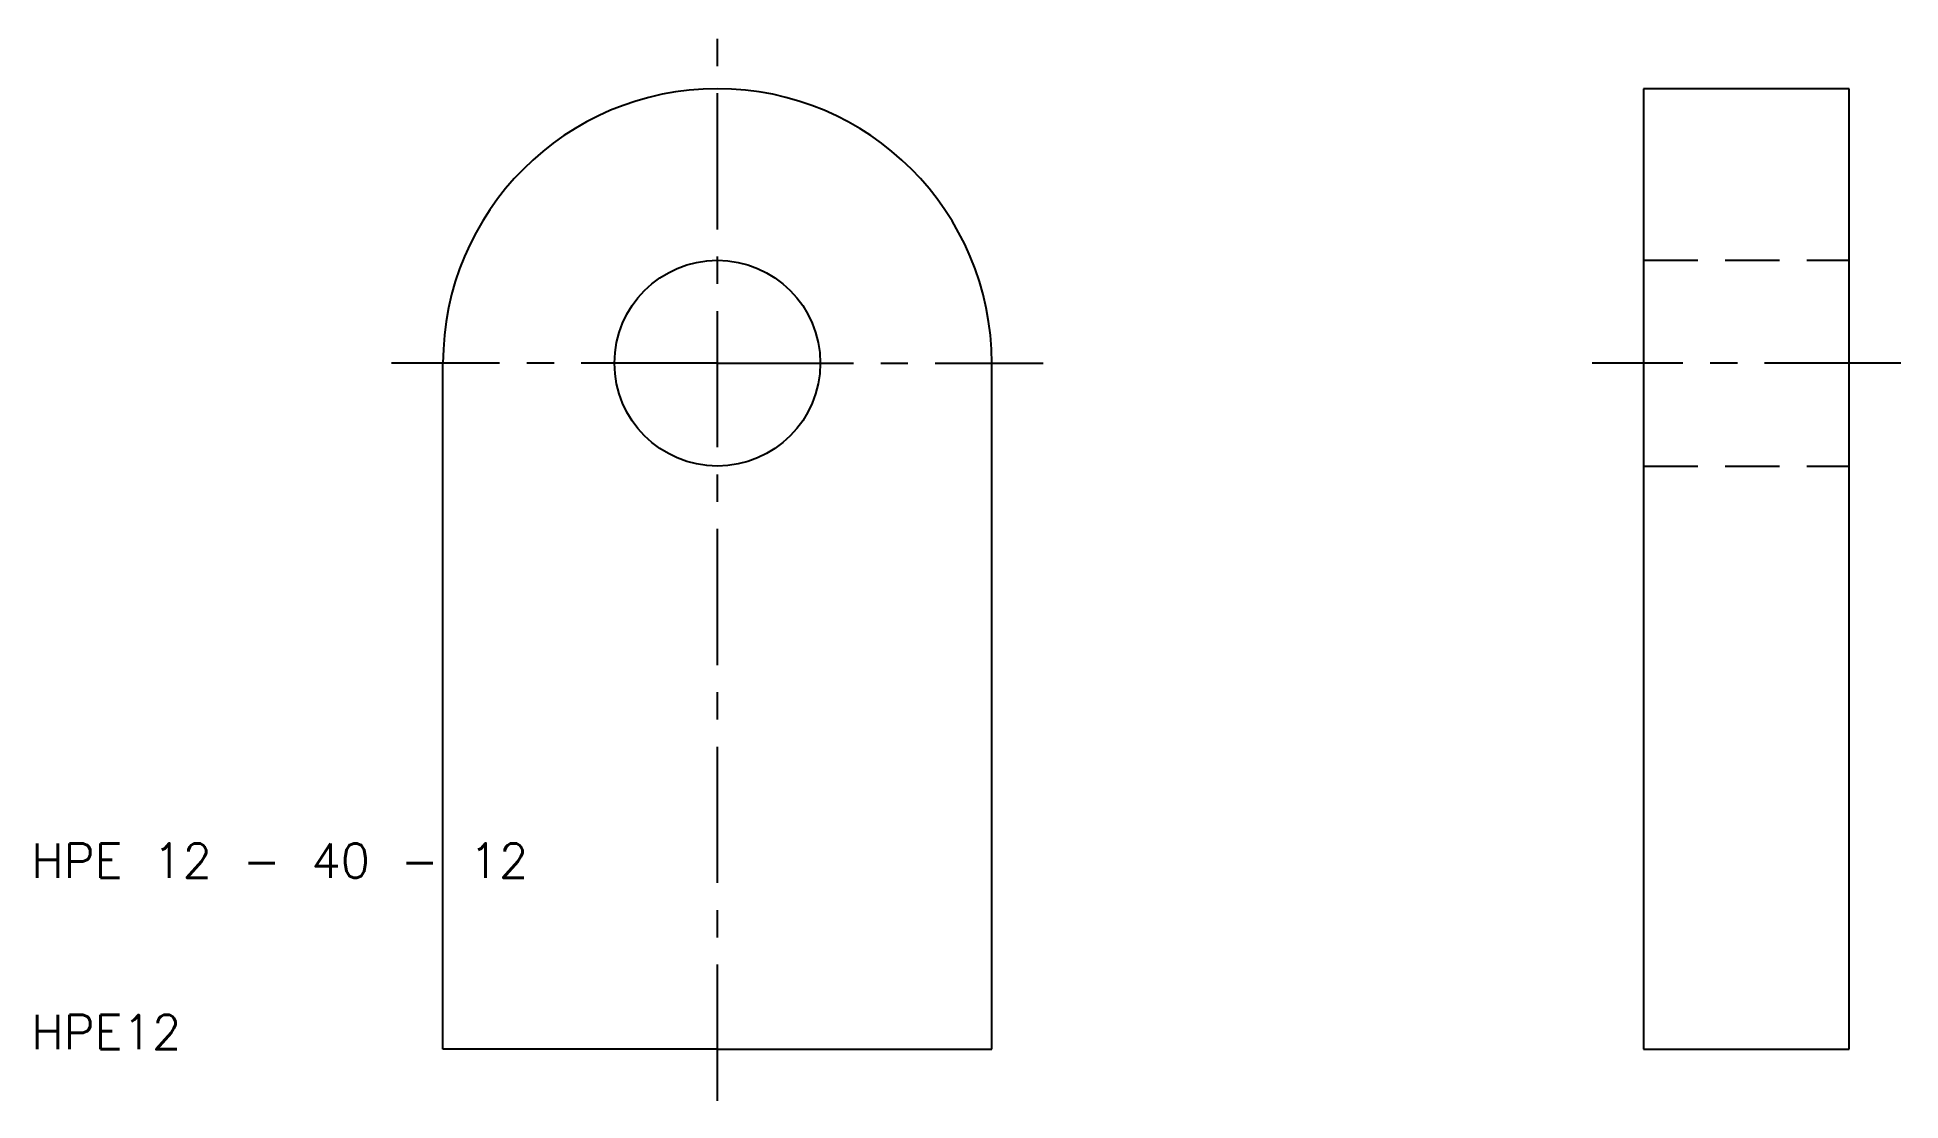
# Model space of a CAD drawing. Extents: x 10 to 119, y 7 to 69.
import ezdxf

# ---------------------------------------------------------------- set-up
doc = ezdxf.new("R2010")
doc.units = 0
doc.header["$LTSCALE"] = 0.25
doc.linetypes.add('CENTER', pattern=[50.8, 31.75, -6.35, 6.35, -6.35])
doc.linetypes.add('DASHED', pattern=[19.05, 12.7, -6.35])
doc.layers.get('0').update_dxf_attribs({"linetype": 'CONTINUOUS'})
doc.layers.add('CENTER', color=1, linetype='CENTER')
doc.styles.get("Standard").update_dxf_attribs({"font": 'txt.shx', "bigfont": 'extfont.shx'})

msp = doc.modelspace()

# ---------------------------------------------------------------- linework, layer by layer
for p, q in [((104, 66), (104, 10)), ((116, 66), (104, 66)), ((116, 10), (116, 66)), ((34, 10), (34, 50)), ((66, 10), (66, 50)), ((50, 10), (34, 10)), ((50, 10), (66, 10)), ((104, 10), (116, 10))]:
    msp.add_line(p, q)
at = {"color": 3, "linetype": 'DASHED'}
for p, q in [((104, 56), (116, 56)), ((104, 44), (116, 44))]:
    msp.add_line(p, q, dxfattribs=at)
msp.add_circle((50, 50), 6)
msp.add_arc((50, 50), 16, 0, 180)
at = {"layer": 'CENTER', "color": 1, "linetype": 'CENTER'}
for p, q in [((50, 7), (50, 69)), ((50, 50), (31, 50)), ((50, 50), (69, 50)), ((119, 50), (101, 50))]:
    msp.add_line(p, q, dxfattribs=at)

# ---------------------------------------------------------------- texts
for s, p in [('HPE 12 - 40 - 12', (10, 20)), ('HPE12', (10, 10))]:
    msp.add_text(s, height=2).set_placement(p)

doc.saveas('drawing.dxf')
